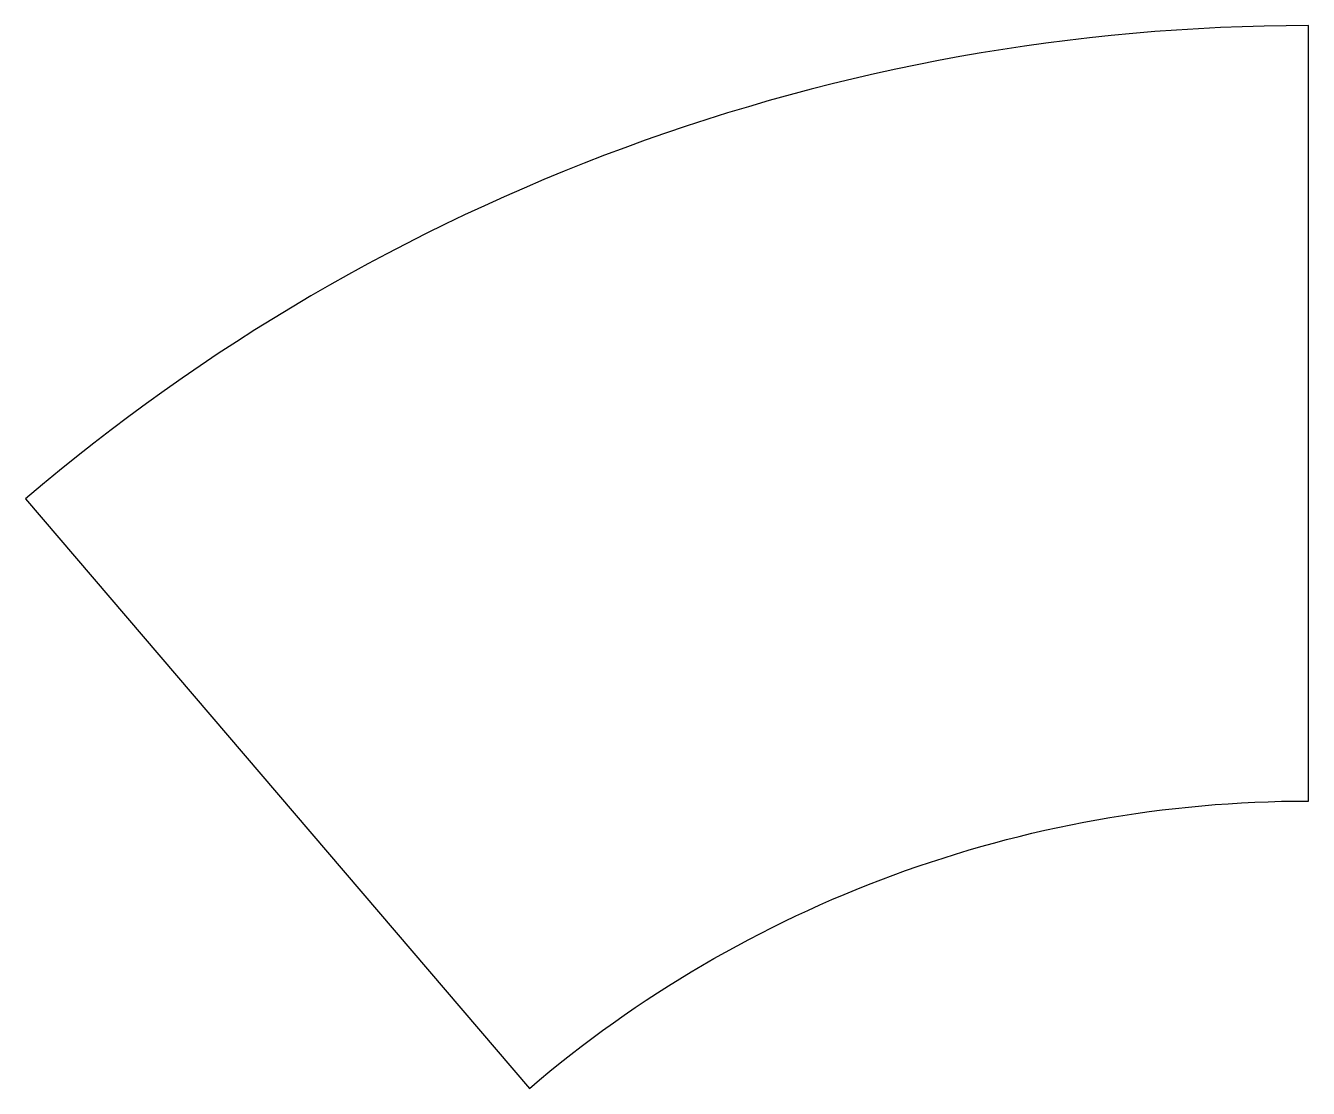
# Model space of a CAD drawing. Header units: millimetres. Extents: x -248 to 0, y 176 to 382.
import ezdxf

# ---------------------------------------------------------------- set-up
doc = ezdxf.new("R2010")
doc.units = ezdxf.units.MM

msp = doc.modelspace()

# ---------------------------------------------------------------- linework, layer by layer
msp.add_lwpolyline([(0, 382, 0.178577), (-248.09, 290.48), (-150.67, 176.41, -0.178577), (0, 232)], format="xyb", close=True)

doc.saveas('drawing.dxf')
